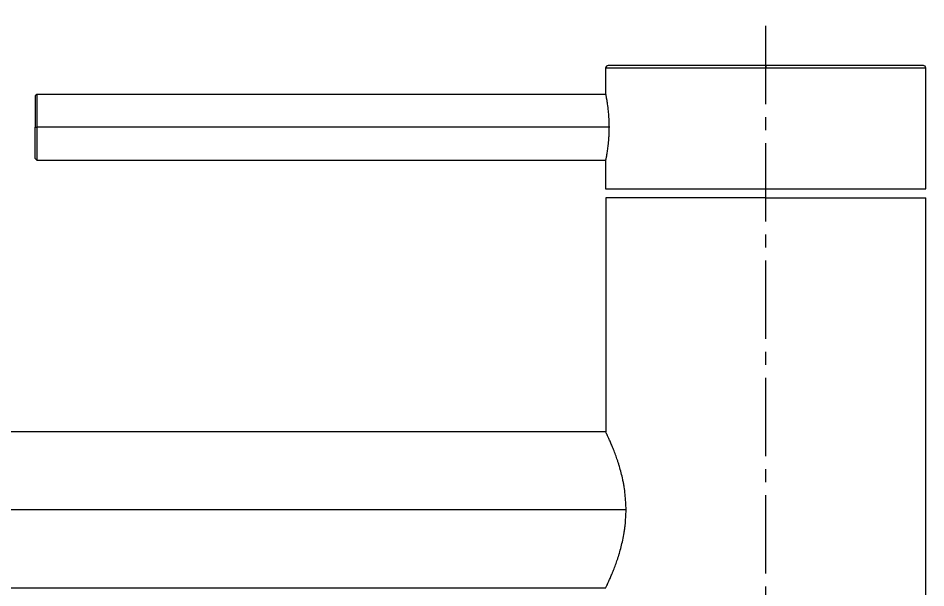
# Model space of a CAD drawing. Header units: millimetres. Extents: x 12315 to 13087, y 1034 to 1580.
# Drawn here: x 12764.2 to 12874.8, y 1315.8 to 1385.2 of the extents above; entities that cross this region are included whole.
import ezdxf

# ---------------------------------------------------------------- set-up
doc = ezdxf.new("R2010")
doc.units = ezdxf.units.MM
doc.linetypes.add('CENTER2', pattern=[28.575, 19.05, -3.175, 3.175, -3.175])
doc.linetypes.add('CENTERX2', pattern=[101.6, 63.5, -12.7, 12.7, -12.7])
doc.layers.add('CENTER', color=1, linetype='CENTERX2', lineweight=15)
doc.layers.add('DIM_', color=5, linetype='Continuous', lineweight=9)
doc.styles.get("Standard").update_dxf_attribs({"font": 'arial.ttf'})
doc.dimstyles.new('사본(2) STANDARD', dxfattribs={"dimscale": 0, "dimtxt": 4, "dimasz": 4, "dimexe": 1.25, "dimexo": 0.625, "dimgap": 1.5, "dimtad": 3, "dimtih": 1, "dimtoh": 1, "dimdec": 1, "dimzin": 9, "dimdsep": 46, "dimtxsty": 'Standard', "dimcen": 2.5, "dimclrd": 5, "dimclre": 5, "dimclrt": 5, "dimadec": 0, "dimazin": 0, "dimtfac": 1, "dimtdec": 1, "dimtmove": 0, "dimatfit": 3, "dimfxl": 1.25, "dimtfill": 1, "dimtolj": 1, "dimtzin": 0, "dimarcsym": 0})

# ---------------------------------------------------------------- blocks, each defined once
blk = doc.blocks.new('*D8')
at = {"layer": 'Defpoints', "color": 0, "transparency": 16777216}
for p in [(12855.33, 1385.2), (12738.62, 1312.82), (12767.23, 1272.92), (12684.06, 1218.32), (12855.33, 1146.13)]:
    blk.add_point(p, dxfattribs=at)
at = {"layer": 'DIM_', "color": 5, "lineweight": -2, "transparency": 16777216}
for start, end in [(240.8898, 253.7475), (256.2452, 269.1102)]:
    blk.add_arc((12855.33, 1514.96), 257.57, start, end, dxfattribs=at)
at = {"layer": 'DIM_', "color": 5, "transparency": 16777216}
for points in [[(12729.69, 1289.35), (12730.35, 1290.5), (12726.54, 1291.9)], [(12851.33, 1258.09), (12851.32, 1256.75), (12855.33, 1257.39)]]:
    blk.add_solid(points, dxfattribs=at)
at = {"layer": 'DIM_', "color": 5, "transparency": 16777216, "insert": (12788.66, 1266.17), "char_height": 4, "attachment_point": 5, "bg_fill": 3, "box_fill_scale": 1.1, "bg_fill_color": 256, "bg_fill_true_color": 13158600, "bg_fill_transparency": 0}
blk.add_mtext('\\A1;30°', dxfattribs=at)

msp = doc.modelspace()

# ---------------------------------------------------------------- linework, layer by layer
at = {"linetype": 'Continuous', "lineweight": 13}
for p, q in [((12855.32, 1379.12), (12835.82, 1379.12)), ((12855.32, 1379.42), (12855.32, 1379.12)), ((12874.82, 1379.12), (12855.32, 1379.12)), ((12874.82, 1379.12), (12874.82, 1379.12)), ((12874.82, 1364.42), (12874.82, 1379.12)), ((12836.32, 1371.92), (12766.52, 1371.92)), ((12838.3, 1325.32), (12760.27, 1325.32))]:
    msp.add_line(p, q, dxfattribs=at)
at = {"linetype": 'Continuous', "lineweight": 18}
for p, q in [((12835.82, 1379.12), (12835.82, 1376.06)), ((12855.32, 1379.42), (12836.12, 1379.42)), ((12874.52, 1379.42), (12855.32, 1379.42)), ((12874.82, 1364.42), (12874.82, 1379.12)), ((12766.52, 1375.92), (12766.32, 1375.72)), ((12766.32, 1375.72), (12766.32, 1371.92)), ((12835.85, 1375.92), (12766.52, 1375.92)), ((12766.32, 1368.12), (12766.32, 1371.92)), ((12766.32, 1368.12), (12766.52, 1367.92)), ((12766.52, 1367.92), (12835.85, 1367.92)), ((12835.82, 1367.78), (12835.82, 1364.42)), ((12835.82, 1364.42), (12874.82, 1364.42)), ((12874.82, 1364.42), (12874.82, 1364.42)), ((12835.83, 1363.32), (12835.83, 1334.82)), ((12855.33, 1363.32), (12835.83, 1363.32)), ((12855.33, 1363.32), (12874.83, 1363.32)), ((12874.83, 1224.32), (12874.83, 1363.32)), ((12835.83, 1334.82), (12760.27, 1334.82)), ((12760.27, 1315.82), (12835.83, 1315.82))]:
    msp.add_line(p, q, dxfattribs=at)
for centre, start, end in [((12836.12, 1379.12), 90, 180), ((12874.52, 1379.12), 0, 90)]:
    msp.add_arc(centre, 0.3, start, end, dxfattribs=at)
for points, knots in [([(12766.52, 1375.92), (12766.52, 1375.92), (12766.52, 1375.92), (12766.52, 1375.91), (12766.52, 1375.91), (12766.52, 1375.89), (12766.52, 1375.87), (12766.52, 1375.82), (12766.52, 1375.78), (12766.52, 1375.71), (12766.52, 1375.67), (12766.52, 1375.6), (12766.52, 1375.59), (12766.52, 1375.56), (12766.52, 1375.52), (12766.52, 1375.48), (12766.52, 1375.38), (12766.52, 1375.25), (12766.52, 1375.1), (12766.52, 1374.97), (12766.52, 1374.93), (12766.52, 1374.86), (12766.52, 1374.84), (12766.52, 1374.79), (12766.52, 1374.68), (12766.52, 1374.46), (12766.52, 1374.25), (12766.52, 1374.04), (12766.52, 1373.92), (12766.52, 1373.78), (12766.52, 1373.75), (12766.52, 1373.69), (12766.52, 1373.6), (12766.52, 1373.51), (12766.52, 1373.33), (12766.52, 1373.09), (12766.52, 1372.83), (12766.52, 1372.64), (12766.52, 1372.57), (12766.52, 1372.44), (12766.52, 1372.38), (12766.52, 1372.18), (12766.52, 1372.05), (12766.52, 1371.92)], [0, 0, 0, 0, 0.030291, 0.030291, 0.061571, 0.061571, 0.124133, 0.124133, 0.186695, 0.186695, 0.249257, 0.249257, 0.264898, 0.264898, 0.280538, 0.311819, 0.311819, 0.374381, 0.436943, 0.436943, 0.468224, 0.468224, 0.483864, 0.483864, 0.499505, 0.562067, 0.624629, 0.624629, 0.68719, 0.68719, 0.702831, 0.702831, 0.718471, 0.749752, 0.749752, 0.812314, 0.874876, 0.874876, 0.906157, 0.906157, 0.937438, 0.937438, 1, 1, 1, 1]), ([(12836.26, 1371.92), (12836.26, 1372.06), (12836.26, 1372.2), (12836.25, 1372.47), (12836.25, 1372.74), (12836.23, 1373.01), (12836.22, 1373.17), (12836.22, 1373.21), (12836.21, 1373.27), (12836.21, 1373.31), (12836.2, 1373.4), (12836.2, 1373.47), (12836.18, 1373.66), (12836.16, 1373.9), (12836.13, 1374.14), (12836.11, 1374.31), (12836.11, 1374.37), (12836.1, 1374.45), (12836.09, 1374.48), (12836.08, 1374.53), (12836.07, 1374.66), (12836.03, 1374.89), (12836, 1375.07), (12835.97, 1375.24), (12835.96, 1375.32), (12835.94, 1375.42), (12835.94, 1375.44), (12835.93, 1375.47), (12835.92, 1375.52), (12835.91, 1375.57), (12835.9, 1375.67), (12835.87, 1375.78), (12835.86, 1375.87), (12835.85, 1375.93), (12835.84, 1375.95), (12835.83, 1375.98), (12835.83, 1375.99), (12835.82, 1376.03), (12835.82, 1376.06), (12835.82, 1376.07), (12835.82, 1376.07)], [0, 0, 0, 0, 0.063364, 0.063364, 0.126728, 0.190093, 0.190093, 0.205934, 0.205934, 0.221775, 0.221775, 0.253457, 0.253457, 0.316821, 0.380185, 0.380185, 0.411867, 0.411867, 0.427708, 0.427708, 0.443549, 0.506914, 0.570278, 0.570278, 0.633642, 0.633642, 0.649483, 0.649483, 0.665324, 0.697006, 0.697006, 0.76037, 0.823735, 0.823735, 0.855417, 0.855417, 0.887099, 0.887099, 0.950463, 1, 1, 1, 1]), ([(12766.52, 1371.92), (12766.52, 1371.79), (12766.52, 1371.66), (12766.52, 1371.39), (12766.52, 1371.27), (12766.52, 1371.01), (12766.52, 1370.88), (12766.52, 1370.69), (12766.52, 1370.63), (12766.52, 1370.51), (12766.52, 1370.45), (12766.52, 1370.26), (12766.52, 1370.03), (12766.52, 1369.81), (12766.52, 1369.67), (12766.52, 1369.64), (12766.52, 1369.59), (12766.52, 1369.56), (12766.52, 1369.48), (12766.52, 1369.43), (12766.52, 1369.28), (12766.52, 1369.08), (12766.52, 1368.91), (12766.52, 1368.79), (12766.52, 1368.72), (12766.52, 1368.67), (12766.52, 1368.63), (12766.52, 1368.61), (12766.52, 1368.52), (12766.52, 1368.45), (12766.52, 1368.33), (12766.52, 1368.22), (12766.52, 1368.13), (12766.52, 1368.08), (12766.52, 1368.07), (12766.52, 1368.05), (12766.52, 1368.05), (12766.52, 1368.02), (12766.52, 1368.01), (12766.52, 1367.97), (12766.52, 1367.93), (12766.52, 1367.92), (12766.52, 1367.92), (12766.52, 1367.92), (12766.52, 1367.92)], [0, 0, 0, 0, 0.06248, 0.06248, 0.124959, 0.124959, 0.187439, 0.187439, 0.218678, 0.218678, 0.249918, 0.249918, 0.312398, 0.374877, 0.374877, 0.390497, 0.390497, 0.406117, 0.406117, 0.437357, 0.437357, 0.499836, 0.562316, 0.562316, 0.593555, 0.609175, 0.609175, 0.624795, 0.624795, 0.687275, 0.687275, 0.749754, 0.812234, 0.812234, 0.827853, 0.827853, 0.843473, 0.843473, 0.874713, 0.874713, 0.937193, 0.999672, 0.999672, 1, 1, 1, 1]), ([(12835.82, 1367.77), (12835.82, 1367.77), (12835.82, 1367.77), (12835.82, 1367.79), (12835.83, 1367.83), (12835.84, 1367.89), (12835.85, 1367.94), (12835.85, 1367.95), (12835.86, 1367.97), (12835.86, 1367.98), (12835.87, 1368.01), (12835.87, 1368.03), (12835.89, 1368.11), (12835.91, 1368.22), (12835.93, 1368.36), (12835.95, 1368.47), (12835.96, 1368.51), (12835.97, 1368.57), (12835.97, 1368.59), (12835.98, 1368.64), (12836, 1368.74), (12836.03, 1368.95), (12836.06, 1369.15), (12836.09, 1369.36), (12836.11, 1369.47), (12836.12, 1369.61), (12836.13, 1369.64), (12836.13, 1369.7), (12836.14, 1369.78), (12836.15, 1369.87), (12836.17, 1370.05), (12836.19, 1370.3), (12836.21, 1370.56), (12836.22, 1370.72), (12836.23, 1370.76), (12836.23, 1370.82), (12836.23, 1370.86), (12836.24, 1370.96), (12836.24, 1371.03), (12836.25, 1371.23), (12836.26, 1371.5), (12836.26, 1371.78), (12836.26, 1371.92)], [0, 0, 0, 0, 0.049519, 0.049519, 0.112884, 0.17625, 0.17625, 0.192091, 0.192091, 0.207932, 0.207932, 0.239615, 0.239615, 0.302981, 0.366346, 0.366346, 0.398029, 0.398029, 0.41387, 0.41387, 0.429711, 0.493077, 0.556442, 0.556442, 0.619808, 0.619808, 0.635649, 0.635649, 0.65149, 0.683173, 0.683173, 0.746538, 0.809904, 0.809904, 0.825745, 0.825745, 0.841586, 0.841586, 0.873269, 0.873269, 0.936635, 1, 1, 1, 1]), ([(12838.3, 1325.32), (12838.3, 1325.64), (12838.29, 1325.96), (12838.25, 1326.58), (12838.2, 1327.2), (12838.12, 1327.81), (12838.06, 1328.18), (12838.05, 1328.26), (12838.02, 1328.41), (12837.98, 1328.63), (12837.94, 1328.85), (12837.85, 1329.28), (12837.78, 1329.55), (12837.64, 1330.1), (12837.57, 1330.36), (12837.47, 1330.68), (12837.45, 1330.74), (12837.42, 1330.87), (12837.4, 1330.93), (12837.34, 1331.12), (12837.3, 1331.24), (12837.18, 1331.59), (12837.1, 1331.82), (12836.94, 1332.25), (12836.86, 1332.45), (12836.75, 1332.75), (12836.71, 1332.84), (12836.66, 1332.96), (12836.65, 1332.98), (12836.63, 1333.03), (12836.63, 1333.05), (12836.6, 1333.12), (12836.58, 1333.16), (12836.49, 1333.37), (12836.42, 1333.53), (12836.29, 1333.83), (12836.23, 1333.96), (12836.12, 1334.2), (12836.07, 1334.31), (12836.02, 1334.42), (12836.01, 1334.44), (12835.99, 1334.49), (12835.98, 1334.51), (12835.95, 1334.57), (12835.93, 1334.6), (12835.89, 1334.69), (12835.86, 1334.74), (12835.83, 1334.8), (12835.83, 1334.82), (12835.83, 1334.82)], [0, 0, 0, 0, 0.062495, 0.062495, 0.12499, 0.187485, 0.187485, 0.203109, 0.203109, 0.218733, 0.249981, 0.249981, 0.312476, 0.312476, 0.374971, 0.374971, 0.390595, 0.390595, 0.406219, 0.406219, 0.437466, 0.437466, 0.499961, 0.499961, 0.562456, 0.562456, 0.593704, 0.593704, 0.601516, 0.601516, 0.609328, 0.609328, 0.624952, 0.624952, 0.687447, 0.687447, 0.749942, 0.749942, 0.812437, 0.812437, 0.828061, 0.828061, 0.843685, 0.843685, 0.874932, 0.874932, 0.937427, 0.937427, 1, 1, 1, 1]), ([(12835.83, 1315.82), (12835.83, 1315.82), (12835.83, 1315.84), (12835.86, 1315.9), (12835.89, 1315.95), (12835.95, 1316.07), (12835.98, 1316.15), (12836.03, 1316.25), (12836.04, 1316.26), (12836.05, 1316.29), (12836.05, 1316.3), (12836.07, 1316.34), (12836.11, 1316.41), (12836.15, 1316.5), (12836.23, 1316.68), (12836.29, 1316.81), (12836.42, 1317.11), (12836.49, 1317.27), (12836.58, 1317.48), (12836.6, 1317.53), (12836.63, 1317.61), (12836.65, 1317.66), (12836.71, 1317.8), (12836.75, 1317.89), (12836.86, 1318.19), (12836.94, 1318.39), (12837.1, 1318.82), (12837.18, 1319.05), (12837.3, 1319.4), (12837.34, 1319.52), (12837.39, 1319.68), (12837.4, 1319.71), (12837.42, 1319.77), (12837.43, 1319.8), (12837.45, 1319.9), (12837.47, 1319.96), (12837.57, 1320.28), (12837.64, 1320.54), (12837.78, 1321.08), (12837.84, 1321.36), (12837.96, 1321.93), (12838.02, 1322.22), (12838.08, 1322.6), (12838.09, 1322.67), (12838.11, 1322.79), (12838.11, 1322.82), (12838.13, 1322.9), (12838.15, 1323.09), (12838.18, 1323.28), (12838.23, 1323.75), (12838.25, 1324.06), (12838.29, 1324.68), (12838.3, 1325), (12838.3, 1325.32)], [0, 0, 0, 0, 0.062309, 0.062309, 0.124821, 0.124821, 0.187334, 0.187334, 0.195148, 0.195148, 0.202962, 0.202962, 0.21859, 0.249847, 0.249847, 0.31236, 0.31236, 0.374872, 0.374872, 0.390501, 0.390501, 0.406129, 0.406129, 0.437385, 0.437385, 0.499898, 0.499898, 0.562411, 0.562411, 0.593667, 0.593667, 0.601481, 0.601481, 0.609295, 0.609295, 0.624923, 0.624923, 0.687436, 0.687436, 0.749949, 0.749949, 0.812462, 0.812462, 0.82809, 0.82809, 0.835904, 0.835904, 0.843718, 0.874974, 0.874974, 0.937487, 0.937487, 1, 1, 1, 1])]:
    msp.add_open_spline(points, degree=3, knots=knots, dxfattribs=at)
msp.add_open_spline([(12766.32, 1371.92), (12766.38, 1371.92), (12766.45, 1371.92), (12766.52, 1371.92)], degree=3, dxfattribs=at)
at = {"layer": 'CENTER', "color": 1, "linetype": 'CENTER2', "ltscale": 0.5}
msp.add_line((12855.33, 1146.13), (12855.33, 1385.2), dxfattribs=at)

# ---------------------------------------------------------------- next in the draw order: dimensions: what is measured, and where the dimension line sits
at = {"layer": 'DIM_'}
dim = msp.add_angular_dim_2l(base=(12767.23, 1272.92), line1=((12855.33, 1146.13), (12855.33, 1385.2)), line2=((12738.62, 1312.82), (12684.06, 1218.32)), dimstyle='사본(2) STANDARD', override={"dimscale": 1, "dimtad": 0}, dxfattribs=at)
dim.commit()
dim.dimension.update_dxf_attribs({"geometry": '*D8', "text_midpoint": (12788.66, 1266.17)})

doc.saveas('drawing.dxf')
